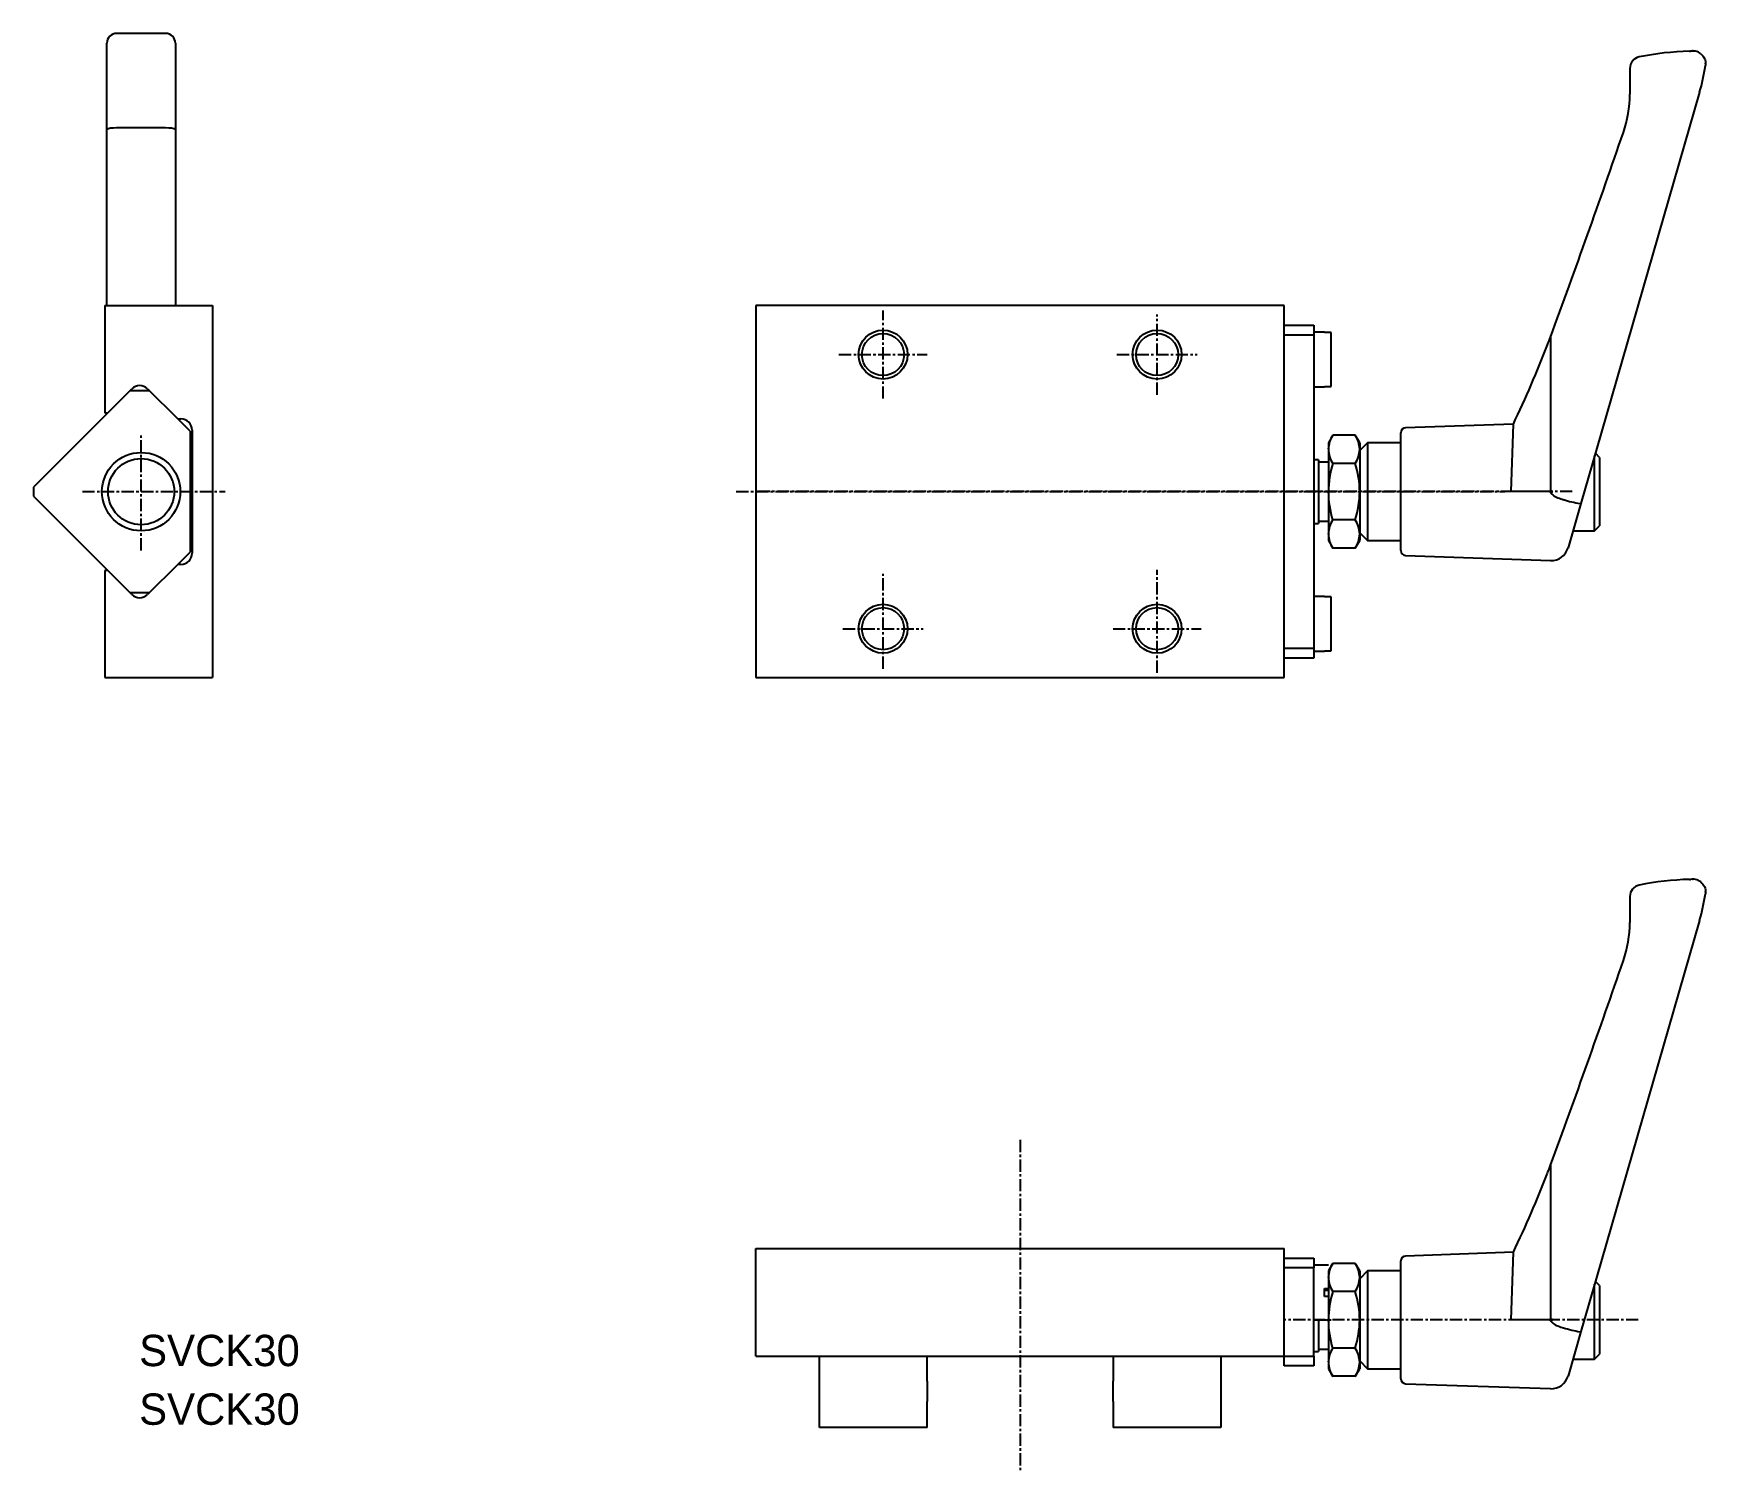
# Model space of a CAD drawing. Extents: x -1 to 170, y 5 to 152.
import ezdxf

# ---------------------------------------------------------------- set-up
doc = ezdxf.new("R2010")
doc.units = 0
doc.linetypes.add('CENTER', pattern=[2, 1.25, -0.25, 0.25, -0.25])
doc.layers.get('0').update_dxf_attribs({"linetype": 'CONTINUOUS'})
doc.layers.add('CENTER', color=1, linetype='CENTER')

msp = doc.modelspace()

# ---------------------------------------------------------------- linework, layer by layer
at = {"color": 7, "linetype": 'CONTINUOUS'}
for p, q in [((12.7, 152.13), (7.7, 152.13)), ((6.7, 150.72), (6.7, 151.13)), ((6.7, 142.28), (6.7, 150.72)), ((13.7, 151.13), (13.7, 150.72)), ((13.7, 150.72), (13.7, 142.28)), ((168.39, 150.31), (168.49, 150.31)), ((169.56, 150.05), (169.67, 149.94)), ((169.67, 149.94), (169.76, 149.84)), ((169.76, 149.84), (169.84, 149.72)), ((169.84, 149.72), (169.92, 149.58)), ((169.92, 149.58), (169.98, 149.42)), ((169.98, 149.42), (170.02, 149.25)), ((170.02, 149.25), (170.04, 149.08)), ((170.03, 148.92), (170.02, 148.84)), ((170.04, 149.08), (170.03, 148.92)), ((162.3, 148.55), (162.3, 145.92)), ((169.43, 146.12), (158.86, 109.51)), ((6.7, 124.32), (6.7, 142.28)), ((7.7, 142.52), (12.7, 142.52)), ((13.7, 142.28), (13.7, 124.32)), ((6.5, 124.32), (17.5, 124.32)), ((6.5, 124.32), (6.5, 113.38)), ((17.5, 124.32), (17.5, 86.32)), ((127, 124.32), (73, 124.32)), ((73, 124.32), (73, 86.32)), ((127, 86.32), (127, 124.32)), ((127, 122.32), (130, 122.32)), ((130, 121.32), (127, 121.32)), ((130, 122.32), (130, 121.32)), ((131.1, 121.62), (130, 121.62)), ((130, 121.32), (130, 89.32)), ((131.1, 121.59), (131.1, 121.62)), ((131.8, 121.59), (131.1, 121.59)), ((131.8, 116.05), (131.8, 121.59)), ((154.19, 121.11), (154.19, 105.33)), ((6.17, 112.75), (9.25, 115.83)), ((11.08, 115.61), (9.03, 115.61)), ((10.86, 115.83), (13.94, 112.75)), ((130, 116.02), (131.1, 116.02)), ((131.1, 116.05), (131.8, 116.05)), ((131.1, 116.02), (131.1, 116.05)), ((6.5, 113.38), (6.8, 113.38)), ((6.17, 112.75), (-0.8, 105.78)), ((13.94, 112.75), (14.26, 112.75)), ((15.2, 111.49), (13.94, 112.75)), ((15.2, 111.49), (15.2, 99.15)), ((15.4, 111.61), (15.4, 99.03)), ((131.94, 111.09), (131.5, 110.32)), ((134.25, 111.09), (131.94, 111.09)), ((134.7, 110.32), (134.25, 111.09)), ((138.9, 99.3), (138.9, 111.34)), ((150.4, 112.22), (139.38, 111.84)), ((150.16, 105.33), (150.4, 112.22)), ((131.5, 110.32), (131.5, 109.65)), ((131.5, 109.65), (131.5, 105.32)), ((135.5, 110.32), (134.7, 109.52)), ((134.7, 110.32), (134.7, 109.65)), ((134.7, 109.65), (134.7, 105.32)), ((135.5, 110.32), (135.5, 100.32)), ((138.9, 110.32), (135.5, 110.32)), ((158.86, 109.51), (157.3, 104.12)), ((130.5, 108.57), (130, 108.57)), ((130.5, 108.57), (130.5, 105.32)), ((131.5, 108.32), (130.5, 108.32)), ((134.25, 108.21), (131.94, 108.21)), ((158.7, 101.32), (158.7, 108.97)), ((159.2, 108.82), (158.78, 109.24)), ((159.2, 108.82), (159.2, 101.82)), ((-0.8, 105.78), (-0.8, 104.86)), ((-0.8, 104.86), (6.17, 97.89)), ((130.5, 105.32), (130.5, 102.07)), ((131.5, 105.32), (131.5, 100.99)), ((134.7, 105.32), (134.7, 100.99)), ((154.19, 105.33), (150.16, 105.33)), ((154.2, 105.37), (154.19, 105.32)), ((154.19, 105.33), (154.19, 105.32)), ((154.2, 105.4), (154.21, 105.41)), ((154.2, 105.39), (154.2, 105.4)), ((154.2, 105.4), (154.2, 105.4)), ((154.2, 105.38), (154.2, 105.39)), ((154.2, 105.37), (154.2, 105.38)), ((154.2, 105.38), (154.2, 105.38)), ((154.2, 105.26), (154.2, 105.27)), ((154.2, 105.27), (154.24, 105.17)), ((154.2, 105.25), (154.2, 105.26)), ((154.2, 105.24), (154.2, 105.25)), ((154.21, 105.23), (154.2, 105.24)), ((154.21, 105.42), (154.22, 105.43)), ((154.21, 105.41), (154.21, 105.42)), ((154.21, 105.41), (154.21, 105.41)), ((154.21, 105.22), (154.21, 105.23)), ((154.21, 105.23), (154.21, 105.23)), ((154.22, 105.21), (154.21, 105.22)), ((154.21, 105.22), (154.21, 105.22)), ((154.22, 105.43), (154.22, 105.44)), ((154.22, 105.44), (154.23, 105.44)), ((154.22, 105.43), (154.22, 105.43)), ((154.22, 105.43), (154.22, 105.43)), ((154.22, 105.2), (154.22, 105.21)), ((154.22, 105.21), (154.22, 105.21)), ((154.23, 105.2), (154.22, 105.2)), ((154.22, 105.2), (154.22, 105.2)), ((154.23, 105.44), (154.23, 105.45)), ((154.23, 105.45), (154.24, 105.45)), ((154.23, 105.44), (154.23, 105.44)), ((154.23, 105.44), (154.23, 105.44)), ((154.23, 105.44), (154.23, 105.44)), ((154.23, 105.19), (154.23, 105.2)), ((154.23, 105.2), (154.23, 105.2)), ((154.23, 105.2), (154.23, 105.2)), ((154.24, 105.19), (154.23, 105.19)), ((154.24, 105.45), (154.24, 105.45)), ((154.24, 105.45), (154.24, 105.45)), ((154.24, 105.45), (154.24, 105.45)), ((154.24, 105.45), (154.25, 105.45)), ((154.25, 105.19), (154.24, 105.19)), ((154.24, 105.19), (154.24, 105.19)), ((154.24, 105.19), (154.24, 105.19)), ((154.24, 105.19), (154.24, 105.19)), ((154.24, 105.19), (154.24, 105.19)), ((154.24, 105.19), (154.24, 105.19)), ((154.24, 105.17), (154.32, 105.07)), ((154.25, 105.45), (154.25, 105.45)), ((154.25, 105.45), (154.25, 105.45)), ((154.25, 105.45), (154.25, 105.45)), ((154.25, 105.45), (154.25, 105.45)), ((154.25, 105.45), (154.25, 105.45)), ((154.25, 105.45), (154.26, 105.45)), ((154.26, 105.18), (154.25, 105.18)), ((154.25, 105.18), (154.25, 105.19)), ((154.25, 105.19), (154.25, 105.19)), ((154.25, 105.19), (154.25, 105.19)), ((154.25, 105.19), (154.25, 105.19)), ((154.26, 105.45), (154.26, 105.45)), ((154.26, 105.45), (154.26, 105.45)), ((154.26, 105.45), (154.26, 105.45)), ((154.26, 105.45), (154.26, 105.45)), ((154.26, 105.45), (154.26, 105.45)), ((154.26, 105.45), (154.27, 105.45)), ((154.27, 105.19), (154.26, 105.19)), ((154.26, 105.19), (154.26, 105.18)), ((154.26, 105.18), (154.26, 105.18)), ((154.26, 105.18), (154.26, 105.18)), ((154.26, 105.18), (154.26, 105.18)), ((154.26, 105.18), (154.26, 105.18)), ((154.27, 105.45), (154.27, 105.45)), ((154.27, 105.45), (154.27, 105.45)), ((154.27, 105.45), (154.27, 105.45)), ((154.27, 105.45), (154.27, 105.45)), ((154.27, 105.45), (154.27, 105.45)), ((154.27, 105.45), (154.28, 105.45)), ((154.28, 105.19), (154.27, 105.19)), ((154.27, 105.19), (154.27, 105.19)), ((154.27, 105.19), (154.27, 105.19)), ((154.27, 105.19), (154.27, 105.19)), ((154.27, 105.19), (154.27, 105.19)), ((154.27, 105.19), (154.27, 105.19)), ((154.28, 105.45), (154.28, 105.45)), ((154.28, 105.45), (154.28, 105.45)), ((154.28, 105.45), (154.28, 105.45)), ((154.28, 105.45), (154.28, 105.44)), ((154.28, 105.44), (154.29, 105.44)), ((154.29, 105.2), (154.28, 105.19)), ((154.28, 105.19), (154.28, 105.19)), ((154.28, 105.19), (154.28, 105.19)), ((154.28, 105.19), (154.28, 105.19)), ((154.28, 105.19), (154.28, 105.19)), ((154.29, 105.44), (154.29, 105.44)), ((154.29, 105.44), (154.29, 105.44)), ((154.29, 105.44), (154.3, 105.43)), ((154.3, 105.21), (154.29, 105.2)), ((154.29, 105.2), (154.29, 105.2)), ((154.29, 105.2), (154.29, 105.2)), ((154.29, 105.2), (154.29, 105.2)), ((154.3, 105.43), (154.3, 105.43)), ((154.3, 105.43), (154.3, 105.42)), ((154.3, 105.42), (154.3, 105.42)), ((154.3, 105.42), (154.31, 105.41)), ((154.31, 105.22), (154.3, 105.22)), ((154.3, 105.22), (154.3, 105.21)), ((154.3, 105.21), (154.3, 105.21)), ((154.31, 105.41), (154.31, 105.41)), ((154.31, 105.41), (154.31, 105.4)), ((154.31, 105.4), (154.31, 105.39)), ((154.31, 105.39), (154.32, 105.39)), ((154.32, 105.25), (154.31, 105.24)), ((154.31, 105.24), (154.31, 105.23)), ((154.31, 105.23), (154.31, 105.23)), ((154.31, 105.23), (154.31, 105.22)), ((154.32, 105.39), (154.32, 105.37)), ((154.32, 105.37), (154.32, 105.36)), ((154.32, 105.36), (154.32, 105.35)), ((154.32, 105.35), (154.33, 105.34)), ((154.33, 105.3), (154.32, 105.29)), ((154.32, 105.29), (154.32, 105.28)), ((154.32, 105.28), (154.32, 105.27)), ((154.32, 105.27), (154.32, 105.26)), ((154.32, 105.26), (154.32, 105.25)), ((154.32, 105.07), (154.42, 104.98)), ((154.33, 105.34), (154.33, 105.33)), ((154.33, 105.33), (154.33, 105.32)), ((154.33, 105.32), (154.33, 105.31)), ((154.33, 105.31), (154.33, 105.3)), ((155.53, 104.51), (155.54, 104.51)), ((157.3, 104.12), (155.99, 99.58)), ((157.2, 104.11), (157.3, 104.12)), ((130, 102.07), (130.5, 102.07)), ((130.5, 102.32), (131.5, 102.32)), ((131.5, 100.99), (131.5, 100.32)), ((134.25, 102.43), (131.94, 102.43)), ((134.7, 101.12), (135.5, 100.32)), ((134.7, 100.99), (134.7, 100.32)), ((156.49, 101.32), (158.7, 101.32)), ((158.7, 101.32), (159.2, 101.82)), ((13.94, 97.89), (15.2, 99.15)), ((131.5, 100.32), (131.94, 99.55)), ((134.25, 99.55), (131.94, 99.55)), ((134.25, 99.55), (134.7, 100.32)), ((135.5, 100.32), (138.9, 100.32)), ((9.25, 94.81), (6.17, 97.89)), ((13.94, 97.89), (10.86, 94.81)), ((14.26, 97.89), (13.94, 97.89)), ((139.38, 98.8), (154.2, 98.29)), ((6.5, 97.26), (6.5, 86.32)), ((6.8, 97.26), (6.5, 97.26)), ((9.03, 95.03), (11.08, 95.03)), ((131.1, 94.62), (130, 94.62)), ((131.1, 94.59), (131.1, 94.62)), ((131.8, 94.59), (131.1, 94.59)), ((131.8, 89.05), (131.8, 94.59)), ((127, 89.32), (130, 89.32)), ((130, 89.32), (130, 88.32)), ((130, 89.02), (131.1, 89.02)), ((131.1, 89.05), (131.8, 89.05)), ((131.1, 89.02), (131.1, 89.05)), ((130, 88.32), (127, 88.32)), ((6.5, 86.32), (17.5, 86.32)), ((73, 86.32), (127, 86.32)), ((168.39, 65.71), (168.49, 65.71)), ((169.56, 65.45), (169.67, 65.34)), ((169.67, 65.34), (169.76, 65.24)), ((169.76, 65.24), (169.84, 65.12)), ((169.84, 65.12), (169.92, 64.98)), ((169.92, 64.98), (169.98, 64.82)), ((162.3, 63.95), (162.3, 61.32)), ((169.98, 64.82), (170.02, 64.65)), ((170.02, 64.65), (170.04, 64.48)), ((170.03, 64.32), (170.02, 64.24)), ((170.04, 64.48), (170.03, 64.32)), ((169.43, 61.52), (158.86, 24.91)), ((154.19, 36.51), (154.19, 20.73)), ((73, 28.02), (127, 28.02)), ((73, 17.02), (73, 28.02)), ((127, 17.02), (127, 28.02)), ((150.4, 27.62), (139.38, 27.24)), ((150.16, 20.73), (150.4, 27.62)), ((127, 27.02), (130, 27.02)), ((130, 26.02), (127, 26.02)), ((130, 27.02), (130, 26.02)), ((131.5, 26.32), (130, 26.32)), ((130, 17.02), (130, 26.02)), ((131.94, 26.49), (131.5, 25.72)), ((131.5, 25.72), (131.5, 25.05)), ((134.25, 26.49), (131.94, 26.49)), ((134.7, 25.72), (134.25, 26.49)), ((134.7, 25.72), (134.7, 25.05)), ((135.5, 25.72), (134.7, 24.92)), ((138.9, 25.72), (135.5, 25.72)), ((135.5, 25.72), (135.5, 15.72)), ((138.9, 14.7), (138.9, 26.74)), ((131.1, 23.12), (131.1, 23.92)), ((131.1, 23.92), (131.5, 23.92)), ((131.5, 25.05), (131.5, 20.72)), ((131.5, 23.92), (131.5, 23.22)), ((131.54, 23.92), (131.53, 23.86)), ((134.7, 25.05), (134.7, 20.72)), ((158.86, 24.91), (157.3, 19.52)), ((158.7, 16.72), (158.7, 24.37)), ((159.2, 24.22), (158.78, 24.64)), ((159.2, 24.22), (159.2, 17.22)), ((131.5, 23.72), (131.1, 23.72)), ((131.5, 23.12), (131.1, 23.12)), ((131.51, 23.54), (131.5, 23.22)), ((131.5, 23.22), (131.5, 23.12)), ((131.5, 23.22), (131.5, 23.12)), ((131.53, 23.86), (131.51, 23.54)), ((134.25, 23.61), (131.94, 23.61)), ((130, 20.72), (131.8, 20.72)), ((130.5, 20.72), (130.5, 17.47)), ((131.5, 20.72), (131.5, 18.22)), ((131.5, 20.72), (131.5, 16.39)), ((134.7, 20.72), (134.7, 16.39)), ((154.19, 20.73), (150.16, 20.73)), ((154.2, 20.77), (154.19, 20.72)), ((154.19, 20.73), (154.19, 20.72)), ((154.2, 20.8), (154.21, 20.81)), ((154.2, 20.8), (154.2, 20.8)), ((154.2, 20.79), (154.2, 20.8)), ((154.2, 20.78), (154.2, 20.79)), ((154.2, 20.78), (154.2, 20.78)), ((154.2, 20.77), (154.2, 20.78)), ((154.2, 20.67), (154.24, 20.57)), ((154.2, 20.66), (154.2, 20.67)), ((154.2, 20.65), (154.2, 20.66)), ((154.2, 20.64), (154.2, 20.65)), ((154.21, 20.63), (154.2, 20.64)), ((154.21, 20.82), (154.22, 20.83)), ((154.21, 20.81), (154.21, 20.82)), ((154.21, 20.81), (154.21, 20.81)), ((154.21, 20.63), (154.21, 20.63)), ((154.21, 20.62), (154.21, 20.63)), ((154.21, 20.62), (154.21, 20.62)), ((154.22, 20.61), (154.21, 20.62)), ((154.22, 20.84), (154.23, 20.84)), ((154.22, 20.83), (154.22, 20.84)), ((154.22, 20.83), (154.22, 20.83)), ((154.22, 20.83), (154.22, 20.83)), ((154.22, 20.61), (154.22, 20.61)), ((154.22, 20.6), (154.22, 20.61)), ((154.22, 20.6), (154.22, 20.6)), ((154.23, 20.6), (154.22, 20.6)), ((154.23, 20.85), (154.24, 20.85)), ((154.23, 20.84), (154.23, 20.85)), ((154.23, 20.84), (154.23, 20.84)), ((154.23, 20.84), (154.23, 20.84)), ((154.23, 20.84), (154.23, 20.84)), ((154.23, 20.6), (154.23, 20.6)), ((154.23, 20.6), (154.23, 20.6)), ((154.23, 20.59), (154.23, 20.6)), ((154.24, 20.59), (154.23, 20.59)), ((154.24, 20.85), (154.25, 20.85)), ((154.24, 20.85), (154.24, 20.85)), ((154.24, 20.85), (154.24, 20.85)), ((154.24, 20.85), (154.24, 20.85)), ((154.24, 20.59), (154.24, 20.59)), ((154.24, 20.59), (154.24, 20.59)), ((154.24, 20.59), (154.24, 20.59)), ((154.24, 20.59), (154.24, 20.59)), ((154.24, 20.59), (154.24, 20.59)), ((154.25, 20.59), (154.24, 20.59)), ((154.24, 20.57), (154.32, 20.47)), ((154.25, 20.85), (154.26, 20.85)), ((154.25, 20.85), (154.25, 20.85)), ((154.25, 20.85), (154.25, 20.85)), ((154.25, 20.85), (154.25, 20.85)), ((154.25, 20.85), (154.25, 20.85)), ((154.25, 20.85), (154.25, 20.85)), ((154.25, 20.59), (154.25, 20.59)), ((154.25, 20.59), (154.25, 20.59)), ((154.25, 20.59), (154.25, 20.59)), ((154.25, 20.58), (154.25, 20.59)), ((154.26, 20.58), (154.25, 20.58)), ((154.26, 20.85), (154.27, 20.85)), ((154.26, 20.85), (154.26, 20.85)), ((154.26, 20.85), (154.26, 20.85)), ((154.26, 20.85), (154.26, 20.85)), ((154.26, 20.85), (154.26, 20.85)), ((154.26, 20.85), (154.26, 20.85)), ((154.26, 20.59), (154.26, 20.58)), ((154.27, 20.59), (154.26, 20.59)), ((154.26, 20.58), (154.26, 20.58)), ((154.26, 20.58), (154.26, 20.58)), ((154.26, 20.58), (154.26, 20.58)), ((154.26, 20.58), (154.26, 20.58)), ((154.27, 20.85), (154.28, 20.85)), ((154.27, 20.85), (154.27, 20.85)), ((154.27, 20.85), (154.27, 20.85)), ((154.27, 20.85), (154.27, 20.85)), ((154.27, 20.85), (154.27, 20.85)), ((154.27, 20.85), (154.27, 20.85)), ((154.27, 20.59), (154.27, 20.59)), ((154.27, 20.59), (154.27, 20.59)), ((154.27, 20.59), (154.27, 20.59)), ((154.27, 20.59), (154.27, 20.59)), ((154.27, 20.59), (154.27, 20.59)), ((154.28, 20.59), (154.27, 20.59)), ((154.28, 20.85), (154.28, 20.84)), ((154.28, 20.85), (154.28, 20.85)), ((154.28, 20.85), (154.28, 20.85)), ((154.28, 20.85), (154.28, 20.85)), ((154.28, 20.84), (154.29, 20.84)), ((154.29, 20.6), (154.28, 20.59)), ((154.28, 20.59), (154.28, 20.59)), ((154.28, 20.59), (154.28, 20.59)), ((154.28, 20.59), (154.28, 20.59)), ((154.28, 20.59), (154.28, 20.59)), ((154.29, 20.84), (154.3, 20.83)), ((154.29, 20.84), (154.29, 20.84)), ((154.29, 20.84), (154.29, 20.84)), ((154.3, 20.61), (154.29, 20.6)), ((154.29, 20.6), (154.29, 20.6)), ((154.29, 20.6), (154.29, 20.6)), ((154.29, 20.6), (154.29, 20.6)), ((154.3, 20.83), (154.3, 20.82)), ((154.3, 20.83), (154.3, 20.83)), ((154.3, 20.82), (154.31, 20.81)), ((154.3, 20.82), (154.3, 20.82)), ((154.3, 20.62), (154.3, 20.61)), ((154.31, 20.62), (154.3, 20.62)), ((154.3, 20.61), (154.3, 20.61)), ((154.31, 20.81), (154.31, 20.8)), ((154.31, 20.81), (154.31, 20.81)), ((154.31, 20.8), (154.31, 20.79)), ((154.31, 20.79), (154.32, 20.79)), ((154.32, 20.65), (154.31, 20.64)), ((154.31, 20.64), (154.31, 20.63)), ((154.31, 20.63), (154.31, 20.62)), ((154.31, 20.63), (154.31, 20.63)), ((154.32, 20.79), (154.32, 20.77)), ((154.32, 20.77), (154.32, 20.76)), ((154.32, 20.76), (154.32, 20.75)), ((154.32, 20.75), (154.33, 20.74)), ((154.33, 20.7), (154.32, 20.69)), ((154.32, 20.69), (154.32, 20.68)), ((154.32, 20.68), (154.32, 20.67)), ((154.32, 20.67), (154.32, 20.66)), ((154.32, 20.66), (154.32, 20.65)), ((154.33, 20.74), (154.33, 20.73)), ((154.33, 20.73), (154.33, 20.72)), ((154.33, 20.72), (154.33, 20.71)), ((154.33, 20.71), (154.33, 20.7)), ((154.32, 20.47), (154.42, 20.38)), ((155.53, 19.91), (155.54, 19.91)), ((157.3, 19.52), (155.99, 14.98)), ((157.2, 19.51), (157.3, 19.52)), ((130, 17.47), (130.5, 17.47)), ((130.5, 17.72), (131.5, 17.72)), ((131.5, 18.22), (131.5, 15.72)), ((134.25, 17.83), (131.94, 17.83)), ((158.7, 16.72), (159.2, 17.22)), ((73, 17.02), (127, 17.02)), ((79.5, 9.72), (79.5, 17.02)), ((90.5, 14.46), (90.5, 17.02)), ((109.5, 17.02), (109.5, 14.46)), ((120.5, 17.02), (120.5, 9.72)), ((127, 17.02), (130, 17.02)), ((127, 16.02), (127, 17.02)), ((130, 16.02), (127, 16.02)), ((130, 17.02), (130, 16.02)), ((131.5, 16.39), (131.5, 15.72)), ((131.5, 15.72), (131.94, 14.95)), ((134.25, 14.95), (134.7, 15.72)), ((134.7, 16.52), (135.5, 15.72)), ((134.7, 16.39), (134.7, 15.72)), ((135.5, 15.72), (138.9, 15.72)), ((156.49, 16.72), (158.7, 16.72)), ((90.5, 14.46), (90.5, 12.38)), ((109.5, 12.38), (109.5, 14.46)), ((134.25, 14.95), (131.94, 14.95)), ((139.38, 14.2), (154.2, 13.69)), ((90.5, 9.72), (90.5, 12.38)), ((109.5, 12.38), (109.5, 9.72)), ((90.5, 9.72), (79.5, 9.72)), ((120.5, 9.72), (109.5, 9.72))]:
    msp.add_line(p, q, dxfattribs=at)
at = {"color": 7}
for q in [(124.9, 28.02), (113.9, 28.02)]:
    msp.add_line((101.05, 28.02), q, dxfattribs=at)
at = {"color": 7, "linetype": 'CONTINUOUS', "flags": 128}
for points in [[(6.7, 142.28), (6.7, 142.29), (6.72, 142.33), (6.85, 142.41), (7.07, 142.47), (7.37, 142.5), (7.7, 142.52)], [(12.7, 142.52), (13.03, 142.5), (13.32, 142.47), (13.55, 142.41), (13.67, 142.33), (13.7, 142.29), (13.7, 142.28)]]:
    msp.add_lwpolyline(points, dxfattribs=at)
at = {"color": 3, "linetype": 'CONTINUOUS'}
for centre, radius in [((86, 119.32), 2.5), ((114, 119.32), 2.5), ((10.2, 105.32), 3.38), ((86, 91.32), 2.5), ((114, 91.32), 2.5)]:
    msp.add_circle(centre, radius, dxfattribs=at)
at = {"color": 7, "linetype": 'CONTINUOUS'}
for centre, radius in [((86, 119.32), 2.15), ((114, 119.32), 2.15), ((10.2, 105.32), 4), ((86, 91.32), 2.15), ((114, 91.32), 2.15)]:
    msp.add_circle(centre, radius, dxfattribs=at)
for centre, radius, start, end in [((7.7, 151.13), 1, 90, 180), ((12.7, 151.13), 1, 0, 90), ((163.5, 148.55), 1.2, 101.3863, 180), ((169.18, 120.32), 30, 91.516, 101.3863), ((168.74, 149.03), 1.3, 78.0495, 101.0598), ((168.74, 149.04), 1.3, 50.9091, 78.0321), ((148.28, 152.17), 22, 344.0262, 351.2839), ((150.3, 145.92), 12, 341.01, 0), ((-783.93, 467.42), 1000, 339.73827, 341.01004), ((42.07, 163.84), 120, 334.5202, 338.7335), ((-783.93, 467.42), 1000, 339.69006, 339.73827), ((10.06, 115.02), 1.14, 45, 135), ((14.26, 111.61), 1.14, 0, 90), ((134.38, 109.55), 2.89, 147.6436, 177.9722), ((131.89, 109.57), 2.81, 1.6143, 32.7699), ((139.4, 111.34), 0.5, 92, 180), ((134.31, 109.73), 2.81, 181.6143, 212.7699), ((131.81, 109.75), 2.89, 327.6436, 357.9722), ((141.73, 105.21), 10.23, 163.0011, 179.411), ((124.64, 105.24), 10.06, 0.443, 17.1449), ((141.59, 105.4), 10.1, 180.4759, 197.112), ((124.37, 105.44), 10.33, 343.0772, 359.3349), ((156.5, 108.29), 3.91, 237.8596, 255.713), ((159.47, 117.23), 13.32, 252.8113, 260.177), ((134.38, 100.89), 2.89, 147.6436, 177.9722), ((134.31, 101.07), 2.81, 181.6143, 212.7699), ((131.89, 100.91), 2.81, 1.6143, 32.7699), ((131.81, 101.09), 2.89, 327.6436, 357.9722), ((139.4, 99.3), 0.5, 180, 268), ((154.26, 100.08), 1.8, 268, 343.891), ((14.26, 99.03), 1.14, 270, 0), ((10.06, 95.62), 1.14, 225, 315), ((163.5, 63.95), 1.2, 101.3863, 180), ((169.18, 35.72), 30, 91.516, 101.3863), ((168.74, 64.43), 1.3, 78.0495, 101.0598), ((168.74, 64.44), 1.3, 50.9091, 78.0321), ((148.28, 67.57), 22, 344.0262, 351.2839), ((150.3, 61.32), 12, 341.01, 0), ((-783.93, 382.82), 1000, 339.73827, 341.01004), ((-783.93, 382.82), 1000, 339.69006, 339.73827), ((42.07, 79.24), 120, 334.5202, 338.7335), ((134.38, 24.95), 2.89, 147.6436, 177.9722), ((131.89, 24.97), 2.81, 1.6143, 32.7699), ((139.4, 26.74), 0.5, 92, 180), ((134.31, 25.13), 2.81, 181.6143, 212.7699), ((131.81, 25.15), 2.89, 327.6436, 357.9722), ((141.73, 20.61), 10.23, 163.0011, 179.411), ((124.64, 20.64), 10.06, 0.443, 17.1449), ((141.59, 20.8), 10.1, 180.4759, 197.112), ((124.37, 20.84), 10.33, 343.0772, 359.3349), ((156.5, 23.69), 3.91, 237.8596, 255.713), ((159.47, 32.63), 13.32, 252.8113, 260.177), ((134.38, 16.29), 2.89, 147.6436, 177.9722), ((131.89, 16.31), 2.81, 1.6143, 32.7699), ((134.31, 16.47), 2.81, 181.6143, 212.7699), ((131.81, 16.49), 2.89, 327.6436, 357.9722), ((139.4, 14.7), 0.5, 180, 268), ((154.26, 15.48), 1.8, 268, 343.891)]:
    msp.add_arc(centre, radius, start, end, dxfattribs=at)
at = {"color": 7}
for p in [(168.74, 150.34), (170.04, 149.04), (168.74, 65.74), (170.04, 64.44)]:
    msp.add_point(p, dxfattribs=at)
at = {"layer": 'CENTER', "color": 1, "linetype": 'CENTER'}
for p, q in [((86, 114.82), (86, 123.82)), ((114, 115.22), (114, 123.42)), ((81.5, 119.32), (90.5, 119.32)), ((109.9, 119.32), (118.1, 119.32)), ((10.2, 99.32), (10.2, 111.32)), ((4.2, 105.32), (18.79, 105.32)), ((71, 105.32), (149.52, 105.32)), ((156.42, 105.32), (73, 105.32)), ((86, 87.22), (86, 96.92)), ((114, 86.82), (114, 97.32)), ((81.9, 91.32), (90.1, 91.32)), ((109.5, 91.32), (118.5, 91.32)), ((100, 39.1), (100, 5.33)), ((163.16, 20.72), (127, 20.72))]:
    msp.add_line(p, q, dxfattribs=at)

# ---------------------------------------------------------------- texts
at = {"color": 7, "linetype": 'CONTINUOUS'}
for p in [(10, 15.99), (10, 10)]:
    msp.add_text('SVCK30', height=3.2, dxfattribs=at).set_placement(p)

doc.saveas('drawing.dxf')
